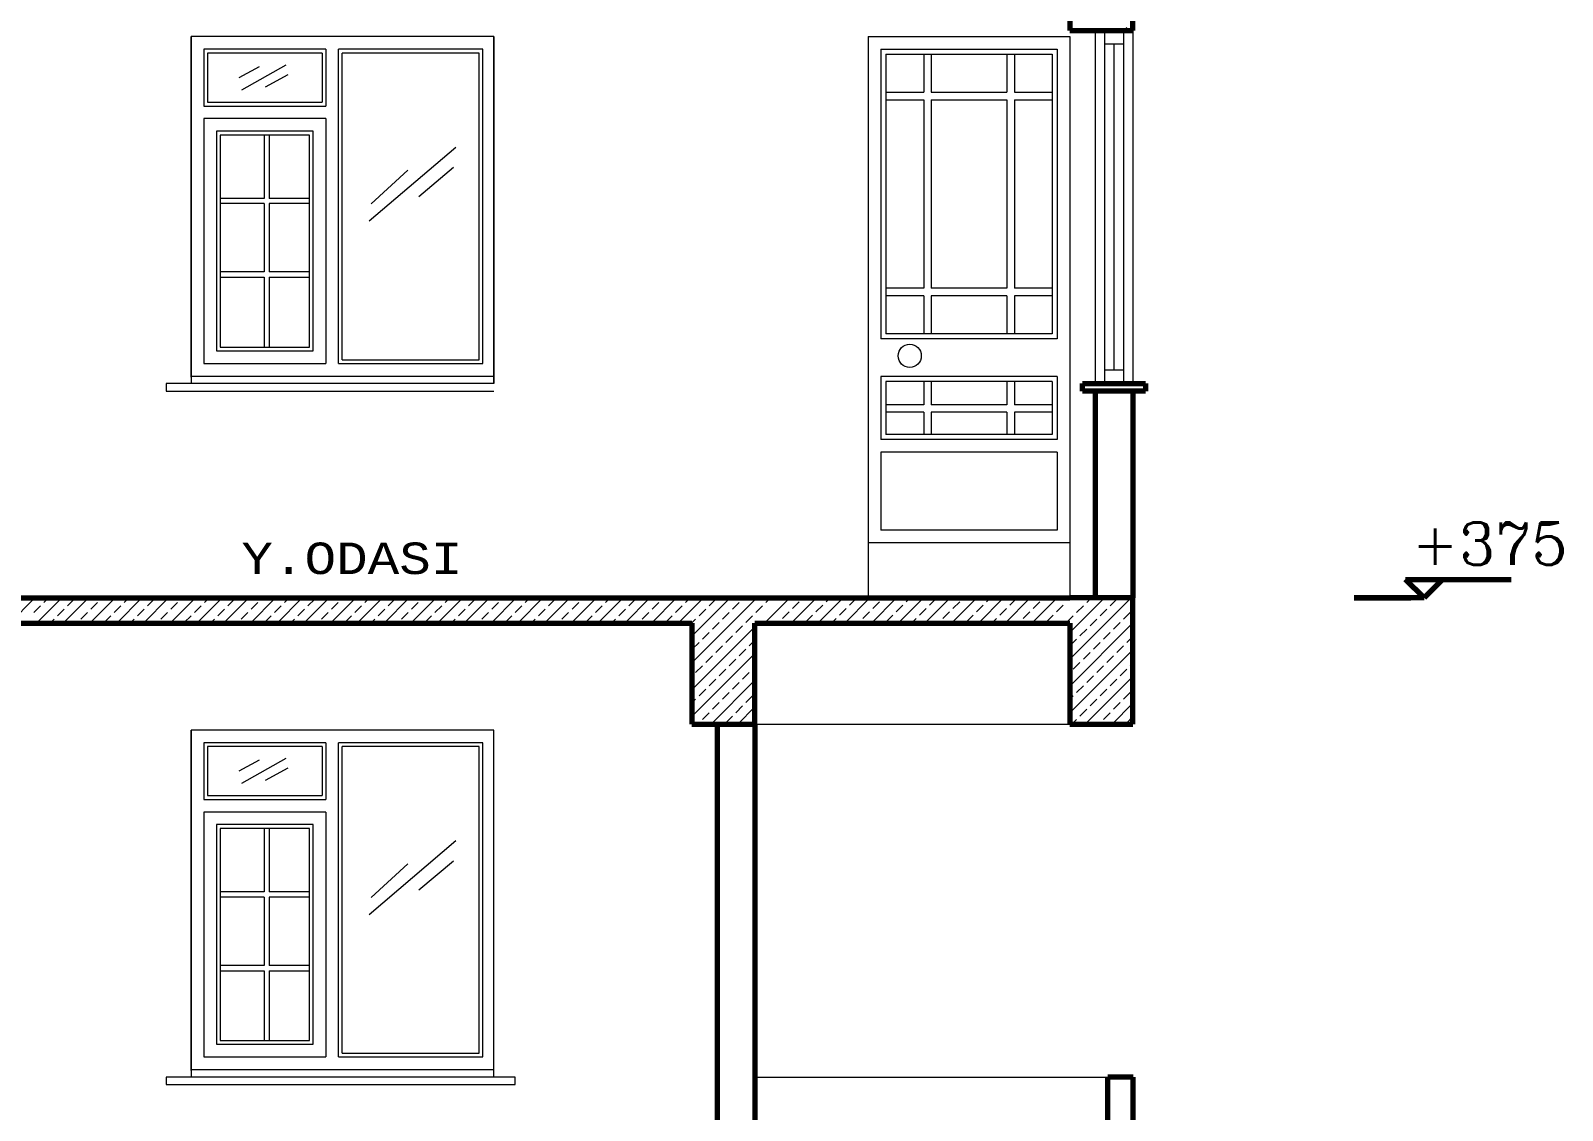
# Model space of a CAD drawing. Header units: millimetres. Extents: x 35860 to 71103, y -11298 to -8385.
# Drawn here: x 57350 to 57957, y -10392 to -9963 of the extents above; entities that cross this region are included whole.
import ezdxf
from ezdxf.enums import TextEntityAlignment as Align

# ---------------------------------------------------------------- set-up
doc = ezdxf.new("R2010")
doc.units = ezdxf.units.MM
doc.header["$MEASUREMENT"] = 0
doc.layers.get('0').update_dxf_attribs({"lineweight": 15})
for name, color, linetype, lineweight in [('02', 2, 'Continuous', 20), ('03_Yazı', 1, 'Continuous', 30), ('07', 3, 'Continuous', 70)]:
    doc.layers.add(name, color=color, linetype=linetype, lineweight=lineweight)
doc.styles.add('C', font='')
doc.styles.add('ROMANC', font='romanc', dxfattribs={"height": 0.11})
doc.styles.get('C').set_extended_font_data('Courier New Tur')

msp = doc.modelspace()

# ---------------------------------------------------------------- linework, layer by layer
for p, q in [((57783.18, -9963.42), (57784.49, -9962.11)), ((57341.35, -10198.42), (57351.35, -10188.42)), ((57351.95, -10198.42), (57361.95, -10188.42)), ((57354.92, -10190.15), (57356.65, -10188.42)), ((57362.56, -10198.42), (57372.56, -10188.42)), ((57364.2, -10191.48), (57366.85, -10188.83)), ((57373.17, -10198.42), (57383.17, -10188.42)), ((57373.48, -10192.81), (57376.13, -10190.15)), ((57377.46, -10188.83), (57377.86, -10188.42)), ((57383.77, -10198.42), (57393.77, -10188.42)), ((57386.74, -10190.15), (57388.47, -10188.42)), ((57394.38, -10198.42), (57404.38, -10188.42)), ((57396.02, -10191.48), (57398.67, -10188.83)), ((57404.99, -10198.42), (57414.99, -10188.42)), ((57405.3, -10192.81), (57407.95, -10190.15)), ((57409.28, -10188.83), (57409.68, -10188.42)), ((57415.59, -10198.42), (57425.59, -10188.42)), ((57418.56, -10190.15), (57420.29, -10188.42)), ((57426.2, -10198.42), (57436.2, -10188.42)), ((57427.84, -10191.48), (57430.49, -10188.83)), ((57436.81, -10198.42), (57446.81, -10188.42)), ((57437.12, -10192.81), (57439.77, -10190.15)), ((57441.1, -10188.83), (57441.5, -10188.42)), ((57447.41, -10198.42), (57457.41, -10188.42)), ((57450.38, -10190.15), (57452.11, -10188.42)), ((57458.02, -10198.42), (57468.02, -10188.42)), ((57459.66, -10191.48), (57462.31, -10188.83)), ((57468.63, -10198.42), (57478.63, -10188.42)), ((57468.94, -10192.81), (57471.59, -10190.15)), ((57472.92, -10188.83), (57473.32, -10188.42)), ((57479.23, -10198.42), (57489.23, -10188.42)), ((57482.2, -10190.15), (57483.93, -10188.42)), ((57489.84, -10198.42), (57499.84, -10188.42)), ((57491.48, -10191.48), (57494.13, -10188.83)), ((57500.45, -10198.42), (57510.45, -10188.42)), ((57500.76, -10192.81), (57503.41, -10190.15)), ((57504.74, -10188.83), (57505.14, -10188.42)), ((57511.05, -10198.42), (57521.05, -10188.42)), ((57514.02, -10190.15), (57515.75, -10188.42)), ((57521.66, -10198.42), (57531.66, -10188.42)), ((57523.3, -10191.48), (57525.95, -10188.83)), ((57532.27, -10198.42), (57542.27, -10188.42)), ((57532.58, -10192.81), (57535.23, -10190.15)), ((57536.56, -10188.83), (57536.96, -10188.42)), ((57542.87, -10198.42), (57552.87, -10188.42)), ((57545.84, -10190.15), (57547.57, -10188.42)), ((57553.48, -10198.42), (57563.48, -10188.42)), ((57555.12, -10191.48), (57557.77, -10188.83)), ((57564.09, -10198.42), (57574.09, -10188.42)), ((57564.4, -10192.81), (57567.05, -10190.15)), ((57568.38, -10188.83), (57568.78, -10188.42)), ((57574.69, -10198.42), (57584.69, -10188.42)), ((57577.66, -10190.15), (57579.39, -10188.42)), ((57585.3, -10198.42), (57595.3, -10188.42)), ((57586.94, -10191.48), (57589.59, -10188.83)), ((57595.91, -10198.42), (57605.91, -10188.42)), ((57596.22, -10192.81), (57598.87, -10190.15)), ((57600.2, -10188.83), (57600.6, -10188.42)), ((57606.51, -10198.42), (57616.51, -10188.42)), ((57609.48, -10190.15), (57611.21, -10188.42)), ((57611.96, -10203.58), (57627.12, -10188.42)), ((57611.96, -10214.19), (57636.96, -10189.19)), ((57618.76, -10191.48), (57621.41, -10188.83)), ((57628.04, -10192.81), (57630.69, -10190.15)), ((57632.02, -10188.83), (57632.42, -10188.42)), ((57640.76, -10198.42), (57650.76, -10188.42)), ((57641.3, -10190.15), (57643.03, -10188.42)), ((57651.36, -10198.42), (57661.36, -10188.42)), ((57651.9, -10192.58), (57654.56, -10189.93)), ((57655.88, -10188.6), (57656.06, -10188.42)), ((57661.97, -10198.42), (57671.97, -10188.42)), ((57665.16, -10189.93), (57666.67, -10188.42)), ((57672.58, -10198.42), (57682.58, -10188.42)), ((57674.44, -10191.25), (57677.09, -10188.6)), ((57683.18, -10198.42), (57693.18, -10188.42)), ((57683.72, -10192.58), (57686.38, -10189.93)), ((57687.7, -10188.6), (57687.88, -10188.42)), ((57693.79, -10198.42), (57703.79, -10188.42)), ((57696.98, -10189.93), (57698.49, -10188.42)), ((57704.4, -10198.42), (57714.4, -10188.42)), ((57706.26, -10191.25), (57708.91, -10188.6)), ((57715, -10198.42), (57725, -10188.42)), ((57715.54, -10192.58), (57718.2, -10189.93)), ((57719.52, -10188.6), (57719.7, -10188.42)), ((57725.61, -10198.42), (57735.61, -10188.42)), ((57728.8, -10189.93), (57730.31, -10188.42)), ((57736.22, -10198.42), (57746.22, -10188.42)), ((57738.08, -10191.25), (57740.73, -10188.6)), ((57746.82, -10198.42), (57756.82, -10188.42)), ((57747.36, -10192.58), (57750.01, -10189.93)), ((57751.34, -10188.6), (57751.52, -10188.42)), ((57761.91, -10202.13), (57775.61, -10188.42)), ((57761.91, -10212.73), (57786.22, -10188.42)), ((57768.58, -10190.15), (57770.31, -10188.42)), ((57777.86, -10191.48), (57780.51, -10188.83)), ((57350.94, -10194.13), (57353.59, -10191.48)), ((57360.22, -10195.46), (57362.87, -10192.81)), ((57369.5, -10196.78), (57372.15, -10194.13)), ((57378.78, -10198.11), (57381.44, -10195.46)), ((57382.76, -10194.13), (57385.41, -10191.48)), ((57392.04, -10195.46), (57394.69, -10192.81)), ((57401.32, -10196.78), (57403.97, -10194.13)), ((57410.6, -10198.11), (57413.26, -10195.46)), ((57414.58, -10194.13), (57417.23, -10191.48)), ((57423.86, -10195.46), (57426.51, -10192.81)), ((57433.14, -10196.78), (57435.79, -10194.13)), ((57442.42, -10198.11), (57445.08, -10195.46)), ((57446.4, -10194.13), (57449.05, -10191.48)), ((57455.68, -10195.46), (57458.33, -10192.81)), ((57464.96, -10196.78), (57467.61, -10194.13)), ((57474.24, -10198.11), (57476.89, -10195.46)), ((57478.22, -10194.13), (57480.87, -10191.48)), ((57487.5, -10195.46), (57490.15, -10192.81)), ((57496.78, -10196.78), (57499.43, -10194.13)), ((57506.06, -10198.11), (57508.71, -10195.46)), ((57510.04, -10194.13), (57512.69, -10191.48)), ((57519.32, -10195.46), (57521.97, -10192.81)), ((57528.6, -10196.78), (57531.25, -10194.13)), ((57537.88, -10198.11), (57540.53, -10195.46)), ((57541.86, -10194.13), (57544.51, -10191.48)), ((57551.14, -10195.46), (57553.79, -10192.81)), ((57560.42, -10196.78), (57563.07, -10194.13)), ((57569.7, -10198.11), (57572.35, -10195.46)), ((57573.68, -10194.13), (57576.33, -10191.48)), ((57582.96, -10195.46), (57585.61, -10192.81)), ((57592.24, -10196.78), (57594.89, -10194.13)), ((57601.52, -10198.11), (57604.17, -10195.46)), ((57605.5, -10194.13), (57608.15, -10191.48)), ((57614.78, -10195.46), (57617.43, -10192.81)), ((57624.06, -10196.78), (57626.71, -10194.13)), ((57633.34, -10198.11), (57635.99, -10195.46)), ((57637.32, -10194.13), (57639.97, -10191.48)), ((57647.93, -10196.56), (57650.58, -10193.91)), ((57657.21, -10197.88), (57659.86, -10195.23)), ((57661.18, -10193.91), (57663.84, -10191.25)), ((57670.47, -10195.23), (57673.12, -10192.58)), ((57679.75, -10196.56), (57682.4, -10193.91)), ((57689.03, -10197.88), (57691.68, -10195.23)), ((57693, -10193.91), (57695.66, -10191.25)), ((57702.29, -10195.23), (57704.94, -10192.58)), ((57711.57, -10196.56), (57714.22, -10193.91)), ((57720.85, -10197.88), (57723.5, -10195.23)), ((57724.82, -10193.91), (57727.48, -10191.25)), ((57734.1, -10195.23), (57736.76, -10192.58)), ((57743.39, -10196.56), (57746.04, -10193.91)), ((57752.67, -10197.88), (57755.32, -10195.23)), ((57756.64, -10193.91), (57759.3, -10191.25)), ((57760.31, -10198.42), (57763.27, -10195.46)), ((57764.6, -10194.13), (57767.25, -10191.48)), ((57773.88, -10195.46), (57776.53, -10192.81)), ((57783.16, -10196.78), (57785.81, -10194.13)), ((57357.26, -10198.42), (57358.9, -10196.78)), ((57367.86, -10198.42), (57368.18, -10198.11)), ((57389.08, -10198.42), (57390.72, -10196.78)), ((57399.68, -10198.42), (57400, -10198.11)), ((57420.9, -10198.42), (57422.54, -10196.78)), ((57431.5, -10198.42), (57431.82, -10198.11)), ((57452.72, -10198.42), (57454.36, -10196.78)), ((57463.32, -10198.42), (57463.64, -10198.11)), ((57484.54, -10198.42), (57486.18, -10196.78)), ((57495.14, -10198.42), (57495.46, -10198.11)), ((57516.36, -10198.42), (57518, -10196.78)), ((57526.96, -10198.42), (57527.28, -10198.11)), ((57548.18, -10198.42), (57549.82, -10196.78)), ((57558.78, -10198.42), (57559.1, -10198.11)), ((57580, -10198.42), (57581.64, -10196.78)), ((57590.6, -10198.42), (57590.92, -10198.11)), ((57611.82, -10198.42), (57613.45, -10196.78)), ((57611.96, -10224.8), (57636.96, -10199.8)), ((57616.11, -10204.74), (57618.76, -10202.09)), ((57620.08, -10200.76), (57622.74, -10198.11)), ((57629.36, -10202.09), (57632.02, -10199.43)), ((57646.06, -10198.42), (57646.6, -10197.88)), ((57667.27, -10198.42), (57669.14, -10196.56)), ((57677.88, -10198.42), (57678.42, -10197.88)), ((57699.09, -10198.42), (57700.96, -10196.56)), ((57709.7, -10198.42), (57710.24, -10197.88)), ((57730.91, -10198.42), (57732.78, -10196.56)), ((57741.52, -10198.42), (57742.06, -10197.88)), ((57761.91, -10223.34), (57786.91, -10198.34)), ((57765.92, -10203.41), (57768.58, -10200.76)), ((57769.9, -10199.43), (57772.55, -10196.78)), ((57775.21, -10204.74), (57777.86, -10202.09)), ((57779.18, -10200.76), (57781.83, -10198.11)), ((57612.13, -10208.72), (57614.78, -10206.06)), ((57621.41, -10210.04), (57624.06, -10207.39)), ((57625.39, -10206.06), (57628.04, -10203.41)), ((57634.67, -10207.39), (57636.96, -10205.1)), ((57761.95, -10207.39), (57764.6, -10204.74)), ((57771.23, -10208.72), (57773.88, -10206.06)), ((57780.51, -10210.04), (57783.16, -10207.39)), ((57784.49, -10206.06), (57786.91, -10203.64)), ((57611.96, -10235.4), (57636.96, -10210.4)), ((57617.43, -10214.02), (57620.08, -10211.37)), ((57626.71, -10215.34), (57629.36, -10212.69)), ((57630.69, -10211.37), (57633.34, -10208.72)), ((57761.91, -10233.95), (57786.91, -10208.95)), ((57763.27, -10216.67), (57765.92, -10214.02)), ((57767.25, -10212.69), (57769.9, -10210.04)), ((57776.53, -10214.02), (57779.18, -10211.37)), ((57785.81, -10215.34), (57786.91, -10214.25)), ((57611.96, -10219.49), (57612.13, -10219.32)), ((57613.45, -10218), (57616.11, -10215.34)), ((57618.76, -10223.3), (57621.41, -10220.65)), ((57622.74, -10219.32), (57625.39, -10216.67)), ((57632.02, -10220.65), (57634.67, -10218)), ((57635.99, -10216.67), (57636.96, -10215.71)), ((57761.91, -10218.04), (57761.95, -10218)), ((57768.04, -10238.42), (57786.91, -10219.55)), ((57768.58, -10221.97), (57771.23, -10219.32)), ((57772.55, -10218), (57775.21, -10215.34)), ((57777.86, -10223.3), (57780.51, -10220.65)), ((57781.83, -10219.32), (57784.49, -10216.67)), ((57614.78, -10227.28), (57617.43, -10224.62)), ((57619.54, -10238.42), (57636.96, -10221.01)), ((57624.06, -10228.6), (57626.71, -10225.95)), ((57628.04, -10224.62), (57630.69, -10221.97)), ((57764.6, -10225.95), (57767.25, -10223.3)), ((57773.88, -10227.28), (57776.53, -10224.62)), ((57783.16, -10228.6), (57785.81, -10225.95)), ((57611.96, -10230.1), (57613.45, -10228.6)), ((57620.08, -10232.58), (57622.74, -10229.93)), ((57629.36, -10233.91), (57632.02, -10231.25)), ((57630.15, -10238.42), (57636.96, -10231.62)), ((57633.34, -10229.93), (57635.99, -10227.28)), ((57761.91, -10228.64), (57763.27, -10227.28)), ((57765.92, -10235.23), (57768.58, -10232.58)), ((57769.9, -10231.25), (57772.55, -10228.6)), ((57778.64, -10238.42), (57786.91, -10230.16)), ((57779.18, -10232.58), (57781.83, -10229.93)), ((57614.24, -10238.42), (57614.78, -10237.88)), ((57616.11, -10236.56), (57618.76, -10233.91)), ((57625.39, -10237.88), (57628.04, -10235.23)), ((57762.73, -10238.42), (57764.6, -10236.56)), ((57773.34, -10238.42), (57773.88, -10237.88)), ((57775.21, -10236.56), (57777.86, -10233.91)), ((57784.49, -10237.88), (57786.91, -10235.46))]:
    msp.add_line(p, q)
at = {"layer": '02'}
for p, q in [((57771.91, -9963.42), (57771.91, -10103.42)), ((57775.66, -9963.42), (57775.66, -10103.42)), ((57783.16, -9963.42), (57783.16, -10103.42)), ((57786.91, -9963.42), (57786.91, -10103.42)), ((57413.34, -9965.81), (57413.34, -10103.42)), ((57413.34, -9965.81), (57413.34, -10098.31)), ((57413.34, -10100.81), (57413.34, -9965.81)), ((57513.34, -9965.81), (57413.34, -9965.81)), ((57413.34, -9965.81), (57413.34, -10103.42)), ((57413.34, -9965.81), (57413.34, -10098.31)), ((57413.34, -10100.81), (57413.34, -9965.81)), ((57513.34, -9965.81), (57413.34, -9965.81)), ((57413.34, -9965.81), (57413.34, -10103.42)), ((57413.34, -9965.81), (57413.34, -10098.31)), ((57413.34, -10100.81), (57413.34, -9965.81)), ((57533.34, -9965.81), (57413.34, -9965.81)), ((57418.34, -9970.81), (57418.34, -9993.31)), ((57466.73, -9970.81), (57418.34, -9970.81)), ((57418.34, -9970.81), (57418.34, -9993.31)), ((57466.73, -9970.81), (57418.34, -9970.81)), ((57418.34, -9970.81), (57418.34, -9993.31)), ((57466.73, -9970.81), (57418.34, -9970.81)), ((57466.73, -9970.81), (57466.73, -9993.31)), ((57466.73, -9970.81), (57466.73, -9993.31)), ((57466.73, -9970.81), (57466.73, -9993.31)), ((57509.08, -9970.81), (57471.73, -9970.81)), ((57471.73, -10021.31), (57471.73, -9970.81)), ((57509.08, -9970.81), (57471.73, -9970.81)), ((57471.73, -10021.31), (57471.73, -9970.81)), ((57529.08, -9970.81), (57471.73, -9970.81)), ((57471.73, -10021.31), (57471.73, -9970.81)), ((57529.08, -10023.81), (57529.08, -9970.81)), ((57529.08, -10023.81), (57529.08, -9970.81)), ((57529.08, -10023.81), (57529.08, -9970.81)), ((57533.34, -10103.42), (57533.34, -9965.81)), ((57533.34, -10103.42), (57533.34, -9965.81)), ((57533.34, -10100.42), (57533.34, -9965.81)), ((57533.34, -10103.42), (57533.34, -9965.81)), ((57533.34, -10103.42), (57533.34, -9965.81)), ((57533.34, -10100.42), (57533.34, -9965.81)), ((57533.34, -9965.81), (57533.34, -10103.42)), ((57533.34, -9965.81), (57533.34, -10098.31)), ((57533.34, -10100.81), (57533.34, -9965.81)), ((57533.34, -9965.81), (57533.34, -10103.42)), ((57533.34, -9965.81), (57533.34, -10098.31)), ((57533.34, -10100.81), (57533.34, -9965.81)), ((57533.34, -9965.81), (57533.34, -10103.42)), ((57533.34, -9965.81), (57533.34, -10098.31)), ((57533.34, -10100.81), (57533.34, -9965.81)), ((57681.91, -9965.81), (57681.91, -10171.57)), ((57681.91, -9965.81), (57681.91, -10171.57)), ((57681.91, -9965.81), (57681.91, -10171.57)), ((57681.91, -9965.81), (57681.91, -10171.57)), ((57681.91, -9965.81), (57681.91, -10171.57)), ((57681.91, -9965.81), (57681.91, -10188.42)), ((57681.91, -9965.81), (57761.91, -9965.81)), ((57681.91, -9965.81), (57761.91, -9965.81)), ((57681.91, -9965.81), (57761.91, -9965.81)), ((57686.91, -9970.81), (57686.91, -10085.61)), ((57686.91, -9970.81), (57756.91, -9970.81)), ((57686.91, -9970.81), (57686.91, -10085.61)), ((57686.91, -9970.81), (57756.91, -9970.81)), ((57686.91, -9970.81), (57686.91, -10085.61)), ((57686.91, -9970.81), (57756.91, -9970.81)), ((57756.91, -9970.81), (57756.91, -10085.61)), ((57756.91, -9970.81), (57756.91, -10085.61)), ((57756.91, -9970.81), (57756.91, -10085.61)), ((57761.91, -9965.81), (57761.91, -10171.57)), ((57761.91, -9965.81), (57761.91, -10171.57)), ((57761.91, -9965.81), (57761.91, -10188.42)), ((57775.66, -9968.68), (57783.16, -9968.68)), ((57779.41, -9968.68), (57779.41, -10097.88)), ((57419.84, -9972.31), (57419.84, -9991.81)), ((57465.23, -9972.31), (57419.84, -9972.31)), ((57419.84, -9972.31), (57419.84, -9991.81)), ((57465.23, -9972.31), (57419.84, -9972.31)), ((57419.84, -9972.31), (57419.84, -9991.81)), ((57465.23, -9972.31), (57419.84, -9972.31)), ((57432.39, -9982.02), (57440.38, -9977.66)), ((57433.35, -9986.86), (57451.04, -9976.93)), ((57465.23, -9972.31), (57465.23, -9991.81)), ((57465.23, -9972.31), (57465.23, -9991.81)), ((57465.23, -9972.31), (57465.23, -9991.81)), ((57507.58, -9972.31), (57473.23, -9972.31)), ((57473.23, -10016.31), (57473.23, -9972.31)), ((57507.58, -9972.31), (57473.23, -9972.31)), ((57473.23, -10016.31), (57473.23, -9972.31)), ((57527.58, -9972.31), (57473.23, -9972.31)), ((57473.23, -10016.31), (57473.23, -9972.31)), ((57527.58, -10018.81), (57527.58, -9972.31)), ((57527.58, -10018.81), (57527.58, -9972.31)), ((57527.58, -10018.81), (57527.58, -9972.31)), ((57688.91, -9972.81), (57688.91, -10083.61)), ((57688.91, -9972.81), (57754.91, -9972.81)), ((57688.91, -9972.81), (57688.91, -10083.61)), ((57688.91, -9972.81), (57754.91, -9972.81)), ((57688.91, -9972.81), (57688.91, -10083.61)), ((57688.91, -9972.81), (57754.91, -9972.81)), ((57703.91, -9972.81), (57703.91, -9987.81)), ((57703.91, -9972.81), (57703.91, -9987.81)), ((57703.91, -9972.81), (57703.91, -9987.81)), ((57706.91, -9972.81), (57706.91, -9987.81)), ((57706.91, -9972.81), (57706.91, -9987.81)), ((57706.91, -9972.81), (57706.91, -9987.81)), ((57736.91, -9972.81), (57736.91, -9987.81)), ((57736.91, -9972.81), (57736.91, -9987.81)), ((57736.91, -9972.81), (57736.91, -9987.81)), ((57739.91, -9972.81), (57739.91, -9987.81)), ((57739.91, -9972.81), (57739.91, -9987.81)), ((57739.91, -9972.81), (57739.91, -9987.81)), ((57754.91, -9972.81), (57754.91, -10083.61)), ((57754.91, -9972.81), (57754.91, -10083.61)), ((57754.91, -9972.81), (57754.91, -10083.61)), ((57442.8, -9985.65), (57451.76, -9980.81)), ((57688.91, -9987.81), (57703.91, -9987.81)), ((57688.91, -9987.81), (57703.91, -9987.81)), ((57688.91, -9987.81), (57703.91, -9987.81)), ((57706.91, -9987.81), (57736.91, -9987.81)), ((57706.91, -9987.81), (57736.91, -9987.81)), ((57706.91, -9987.81), (57736.91, -9987.81)), ((57739.91, -9987.81), (57754.91, -9987.81)), ((57739.91, -9987.81), (57754.91, -9987.81)), ((57739.91, -9987.81), (57754.91, -9987.81)), ((57418.34, -9993.31), (57466.73, -9993.31)), ((57418.34, -9993.31), (57466.73, -9993.31)), ((57418.34, -9993.31), (57466.73, -9993.31)), ((57419.84, -9991.81), (57465.23, -9991.81)), ((57419.84, -9991.81), (57465.23, -9991.81)), ((57419.84, -9991.81), (57465.23, -9991.81)), ((57688.91, -9990.81), (57703.91, -9990.81)), ((57688.91, -9990.81), (57703.91, -9990.81)), ((57688.91, -9990.81), (57703.91, -9990.81)), ((57703.91, -9990.81), (57703.91, -10065.61)), ((57703.91, -9990.81), (57703.91, -10065.61)), ((57703.91, -9990.81), (57703.91, -10065.61)), ((57706.91, -9990.81), (57706.91, -10065.61)), ((57706.91, -9990.81), (57736.91, -9990.81)), ((57706.91, -9990.81), (57706.91, -10065.61)), ((57706.91, -9990.81), (57736.91, -9990.81)), ((57706.91, -9990.81), (57706.91, -10065.61)), ((57706.91, -9990.81), (57736.91, -9990.81)), ((57736.91, -9990.81), (57736.91, -10065.61)), ((57736.91, -9990.81), (57736.91, -10065.61)), ((57736.91, -9990.81), (57736.91, -10065.61)), ((57739.91, -9990.81), (57739.91, -10065.61)), ((57739.91, -9990.81), (57754.91, -9990.81)), ((57739.91, -9990.81), (57739.91, -10065.61)), ((57739.91, -9990.81), (57754.91, -9990.81)), ((57739.91, -9990.81), (57739.91, -10065.61)), ((57739.91, -9990.81), (57754.91, -9990.81)), ((57418.34, -9998.31), (57418.34, -10095.42)), ((57466.73, -9998.31), (57418.34, -9998.31)), ((57418.34, -9998.31), (57418.34, -10095.42)), ((57466.73, -9998.31), (57418.34, -9998.31)), ((57418.34, -9998.31), (57418.34, -10095.42)), ((57466.73, -9998.31), (57418.34, -9998.31)), ((57466.73, -9998.31), (57466.73, -10095.42)), ((57466.73, -9998.31), (57466.73, -10095.42)), ((57466.73, -9998.31), (57466.73, -10095.42)), ((57471.73, -10095.42), (57471.73, -9998.31)), ((57471.73, -10095.42), (57471.73, -9998.31)), ((57471.73, -10095.42), (57471.73, -9998.31)), ((57473.23, -10093.92), (57473.23, -9999.81)), ((57473.23, -10093.92), (57473.23, -9999.81)), ((57473.23, -10093.92), (57473.23, -9999.81)), ((57423.34, -10003.31), (57423.34, -10090.42)), ((57461.73, -10003.31), (57423.34, -10003.31)), ((57423.34, -10003.31), (57423.34, -10090.42)), ((57461.73, -10003.31), (57423.34, -10003.31)), ((57423.34, -10003.31), (57423.34, -10090.42)), ((57461.73, -10003.31), (57423.34, -10003.31)), ((57424.84, -10004.81), (57424.84, -10088.92)), ((57460.23, -10004.81), (57424.84, -10004.81)), ((57424.84, -10004.81), (57424.84, -10088.92)), ((57460.23, -10004.81), (57424.84, -10004.81)), ((57424.84, -10004.81), (57424.84, -10088.92)), ((57460.23, -10004.81), (57424.84, -10004.81)), ((57442.28, -10004.81), (57442.28, -10030.02)), ((57442.28, -10004.81), (57442.28, -10030.02)), ((57442.28, -10004.81), (57442.28, -10030.02)), ((57444.28, -10004.81), (57444.28, -10030.02)), ((57444.28, -10004.81), (57444.28, -10030.02)), ((57444.28, -10004.81), (57444.28, -10030.02)), ((57460.23, -10088.92), (57460.23, -10004.81)), ((57460.23, -10088.92), (57460.23, -10004.81)), ((57460.23, -10088.92), (57460.23, -10004.81)), ((57461.73, -10090.42), (57461.73, -10003.31)), ((57461.73, -10090.42), (57461.73, -10003.31)), ((57461.73, -10090.42), (57461.73, -10003.31)), ((57483.98, -10038.91), (57518.37, -10009.62)), ((57527.58, -10093.92), (57527.58, -10012.31)), ((57527.58, -10093.92), (57527.58, -10012.31)), ((57527.58, -10093.92), (57527.58, -10012.31)), ((57529.08, -10095.42), (57529.08, -10010.81)), ((57529.08, -10095.42), (57529.08, -10010.81)), ((57529.08, -10095.42), (57529.08, -10010.81)), ((57484.71, -10032.14), (57499.24, -10018.82)), ((57503.6, -10029.23), (57517.41, -10017.61)), ((57442.28, -10030.02), (57424.84, -10030.02)), ((57442.28, -10030.02), (57424.84, -10030.02)), ((57442.28, -10030.02), (57424.84, -10030.02)), ((57442.28, -10032.02), (57424.84, -10032.02)), ((57442.28, -10032.02), (57424.84, -10032.02)), ((57442.28, -10032.02), (57424.84, -10032.02)), ((57442.28, -10032.02), (57442.28, -10059.11)), ((57442.28, -10032.02), (57442.28, -10059.11)), ((57442.28, -10032.02), (57442.28, -10059.11)), ((57460.23, -10030.02), (57444.28, -10030.02)), ((57460.23, -10030.02), (57444.28, -10030.02)), ((57460.23, -10030.02), (57444.28, -10030.02)), ((57460.23, -10032.02), (57444.28, -10032.02)), ((57444.28, -10032.02), (57444.28, -10059.11)), ((57460.23, -10032.02), (57444.28, -10032.02)), ((57444.28, -10032.02), (57444.28, -10059.11)), ((57460.23, -10032.02), (57444.28, -10032.02)), ((57444.28, -10032.02), (57444.28, -10059.11)), ((57442.28, -10059.11), (57424.75, -10059.11)), ((57442.28, -10059.11), (57424.75, -10059.11)), ((57442.28, -10059.11), (57424.75, -10059.11)), ((57424.84, -10061.25), (57442.28, -10061.25)), ((57424.84, -10061.25), (57442.28, -10061.25)), ((57424.84, -10061.25), (57442.28, -10061.25)), ((57442.28, -10061.25), (57442.28, -10088.92)), ((57442.28, -10061.25), (57442.28, -10088.92)), ((57442.28, -10061.25), (57442.28, -10088.92)), ((57460.23, -10059.11), (57444.28, -10059.11)), ((57460.23, -10059.11), (57444.28, -10059.11)), ((57460.23, -10059.11), (57444.28, -10059.11)), ((57444.28, -10061.25), (57460.23, -10061.25)), ((57444.28, -10061.25), (57444.28, -10088.92)), ((57444.28, -10061.25), (57460.23, -10061.25)), ((57444.28, -10061.25), (57444.28, -10088.92)), ((57444.28, -10061.25), (57460.23, -10061.25)), ((57444.28, -10061.25), (57444.28, -10088.92)), ((57703.91, -10065.61), (57688.91, -10065.61)), ((57703.91, -10065.61), (57688.91, -10065.61)), ((57703.91, -10065.61), (57688.91, -10065.61)), ((57703.91, -10068.61), (57688.91, -10068.61)), ((57703.91, -10068.61), (57688.91, -10068.61)), ((57703.91, -10068.61), (57688.91, -10068.61)), ((57703.91, -10068.61), (57703.91, -10083.61)), ((57703.91, -10068.61), (57703.91, -10083.61)), ((57703.91, -10068.61), (57703.91, -10083.61)), ((57736.91, -10065.61), (57706.91, -10065.61)), ((57736.91, -10065.61), (57706.91, -10065.61)), ((57736.91, -10065.61), (57706.91, -10065.61)), ((57736.91, -10068.61), (57706.91, -10068.61)), ((57706.91, -10068.61), (57706.91, -10083.61)), ((57736.91, -10068.61), (57706.91, -10068.61)), ((57706.91, -10068.61), (57706.91, -10083.61)), ((57736.91, -10068.61), (57706.91, -10068.61)), ((57706.91, -10068.61), (57706.91, -10083.61)), ((57736.91, -10068.61), (57736.91, -10083.61)), ((57736.91, -10068.61), (57736.91, -10083.61)), ((57736.91, -10068.61), (57736.91, -10083.61)), ((57754.91, -10065.61), (57739.91, -10065.61)), ((57754.91, -10065.61), (57739.91, -10065.61)), ((57754.91, -10065.61), (57739.91, -10065.61)), ((57739.91, -10068.61), (57739.91, -10083.61)), ((57754.91, -10068.61), (57739.91, -10068.61)), ((57739.91, -10068.61), (57739.91, -10083.61)), ((57754.91, -10068.61), (57739.91, -10068.61)), ((57739.91, -10068.61), (57739.91, -10083.61)), ((57754.91, -10068.61), (57739.91, -10068.61)), ((57756.91, -10085.61), (57686.91, -10085.61)), ((57756.91, -10085.61), (57686.91, -10085.61)), ((57756.91, -10085.61), (57686.91, -10085.61)), ((57754.91, -10083.61), (57688.91, -10083.61)), ((57754.91, -10083.61), (57688.91, -10083.61)), ((57754.91, -10083.61), (57688.91, -10083.61)), ((57423.34, -10090.42), (57461.73, -10090.42)), ((57423.34, -10090.42), (57461.73, -10090.42)), ((57423.34, -10090.42), (57461.73, -10090.42)), ((57424.84, -10088.92), (57460.23, -10088.92)), ((57424.84, -10088.92), (57460.23, -10088.92)), ((57424.84, -10088.92), (57460.23, -10088.92)), ((57418.34, -10095.42), (57466.73, -10095.42)), ((57418.34, -10095.42), (57466.73, -10095.42)), ((57418.34, -10095.42), (57466.73, -10095.42)), ((57471.73, -10095.42), (57509.08, -10095.42)), ((57471.73, -10095.42), (57509.08, -10095.42)), ((57471.73, -10095.42), (57529.08, -10095.42)), ((57473.23, -10093.92), (57507.58, -10093.92)), ((57473.23, -10093.92), (57507.58, -10093.92)), ((57473.23, -10093.92), (57527.58, -10093.92)), ((57775.66, -10097.88), (57783.16, -10097.88)), ((57403.34, -10103.42), (57403.34, -10106.42)), ((57521.84, -10103.42), (57403.34, -10103.42)), ((57403.34, -10103.42), (57403.34, -10106.42)), ((57521.84, -10103.42), (57403.34, -10103.42)), ((57403.34, -10103.42), (57403.34, -10106.42)), ((57533.34, -10103.42), (57403.34, -10103.42)), ((57413.34, -10100.42), (57513.34, -10100.42)), ((57413.34, -10100.42), (57513.34, -10100.42)), ((57413.34, -10100.42), (57533.34, -10100.42)), ((57413.34, -10100.81), (57413.34, -10100.81)), ((57413.34, -10100.81), (57413.34, -10103.42)), ((57413.34, -10100.81), (57413.34, -10100.81)), ((57413.34, -10100.81), (57413.34, -10103.42)), ((57413.34, -10100.81), (57413.34, -10100.81)), ((57413.34, -10100.81), (57413.34, -10103.42)), ((57756.91, -10100.61), (57686.91, -10100.61)), ((57686.91, -10100.61), (57686.91, -10125.61)), ((57756.91, -10100.61), (57686.91, -10100.61)), ((57686.91, -10100.61), (57686.91, -10125.61)), ((57756.91, -10100.61), (57686.91, -10100.61)), ((57686.91, -10100.61), (57686.91, -10125.61)), ((57688.91, -10102.61), (57688.91, -10123.61)), ((57754.91, -10102.61), (57688.91, -10102.61)), ((57688.91, -10102.61), (57688.91, -10123.61)), ((57754.91, -10102.61), (57688.91, -10102.61)), ((57688.91, -10102.61), (57688.91, -10123.61)), ((57754.91, -10102.61), (57688.91, -10102.61)), ((57703.91, -10102.61), (57703.91, -10111.76)), ((57703.91, -10102.61), (57703.91, -10111.76)), ((57703.91, -10102.61), (57703.91, -10111.76)), ((57706.91, -10102.61), (57706.91, -10111.76)), ((57706.91, -10102.61), (57706.91, -10111.76)), ((57706.91, -10102.61), (57706.91, -10111.76)), ((57736.91, -10102.61), (57736.91, -10111.76)), ((57736.91, -10102.61), (57736.91, -10111.76)), ((57736.91, -10102.61), (57736.91, -10111.76)), ((57739.91, -10102.61), (57739.91, -10111.76)), ((57739.91, -10102.61), (57739.91, -10111.76)), ((57739.91, -10102.61), (57739.91, -10111.76)), ((57754.91, -10102.61), (57754.91, -10123.61)), ((57754.91, -10102.61), (57754.91, -10123.61)), ((57754.91, -10102.61), (57754.91, -10123.61)), ((57756.91, -10100.61), (57756.91, -10125.61)), ((57756.91, -10100.61), (57756.91, -10125.61)), ((57756.91, -10100.61), (57756.91, -10125.61)), ((57403.34, -10106.42), (57521.84, -10106.42)), ((57403.34, -10106.42), (57521.84, -10106.42)), ((57403.34, -10106.42), (57533.34, -10106.42)), ((57703.91, -10111.76), (57688.91, -10111.76)), ((57703.91, -10111.76), (57688.91, -10111.76)), ((57703.91, -10111.76), (57688.91, -10111.76)), ((57703.91, -10114.76), (57688.91, -10114.76)), ((57703.91, -10114.76), (57688.91, -10114.76)), ((57703.91, -10114.76), (57688.91, -10114.76)), ((57703.91, -10114.76), (57703.91, -10123.61)), ((57703.91, -10114.76), (57703.91, -10123.61)), ((57703.91, -10114.76), (57703.91, -10123.61)), ((57736.91, -10111.76), (57706.91, -10111.76)), ((57736.91, -10111.76), (57706.91, -10111.76)), ((57736.91, -10111.76), (57706.91, -10111.76)), ((57736.91, -10114.76), (57706.91, -10114.76)), ((57706.91, -10114.76), (57706.91, -10123.61)), ((57736.91, -10114.76), (57706.91, -10114.76)), ((57706.91, -10114.76), (57706.91, -10123.61)), ((57736.91, -10114.76), (57706.91, -10114.76)), ((57706.91, -10114.76), (57706.91, -10123.61)), ((57736.91, -10114.76), (57736.91, -10123.61)), ((57736.91, -10114.76), (57736.91, -10123.61)), ((57736.91, -10114.76), (57736.91, -10123.61)), ((57754.91, -10111.76), (57739.91, -10111.76)), ((57754.91, -10111.76), (57739.91, -10111.76)), ((57754.91, -10111.76), (57739.91, -10111.76)), ((57739.91, -10114.76), (57739.91, -10123.61)), ((57754.91, -10114.76), (57739.91, -10114.76)), ((57739.91, -10114.76), (57739.91, -10123.61)), ((57754.91, -10114.76), (57739.91, -10114.76)), ((57739.91, -10114.76), (57739.91, -10123.61)), ((57754.91, -10114.76), (57739.91, -10114.76)), ((57754.91, -10123.61), (57688.91, -10123.61)), ((57754.91, -10123.61), (57688.91, -10123.61)), ((57754.91, -10123.61), (57688.91, -10123.61)), ((57756.91, -10125.61), (57686.91, -10125.61)), ((57756.91, -10125.61), (57686.91, -10125.61)), ((57756.91, -10125.61), (57686.91, -10125.61)), ((57686.91, -10130.61), (57686.91, -10161.57)), ((57686.91, -10130.61), (57686.91, -10161.57)), ((57686.91, -10130.61), (57686.91, -10161.57)), ((57756.91, -10130.61), (57686.91, -10130.61)), ((57756.91, -10130.61), (57686.91, -10130.61)), ((57756.91, -10130.61), (57686.91, -10130.61)), ((57756.91, -10130.61), (57756.91, -10161.57)), ((57756.91, -10130.61), (57756.91, -10161.57)), ((57756.91, -10130.61), (57756.91, -10161.57)), ((57756.91, -10161.57), (57686.91, -10161.57)), ((57756.91, -10161.57), (57686.91, -10161.57)), ((57756.91, -10161.57), (57686.91, -10161.57)), ((57761.91, -10166.57), (57681.91, -10166.57)), ((57761.91, -10166.57), (57681.91, -10166.57)), ((57761.91, -10166.57), (57681.91, -10166.57)), ((57636.96, -10238.42), (57761.91, -10238.42)), ((57413.34, -10240.81), (57413.34, -10378.42)), ((57413.34, -10240.81), (57413.34, -10373.31)), ((57413.34, -10375.81), (57413.34, -10240.81)), ((57513.34, -10240.81), (57413.34, -10240.81)), ((57413.34, -10240.81), (57413.34, -10378.42)), ((57413.34, -10240.81), (57413.34, -10373.31)), ((57413.34, -10375.81), (57413.34, -10240.81)), ((57513.34, -10240.81), (57413.34, -10240.81)), ((57413.34, -10240.81), (57413.34, -10378.42)), ((57413.34, -10240.81), (57413.34, -10373.31)), ((57413.34, -10375.81), (57413.34, -10240.81)), ((57533.34, -10240.81), (57413.34, -10240.81)), ((57533.34, -10378.42), (57533.34, -10240.81)), ((57533.34, -10378.42), (57533.34, -10240.81)), ((57533.34, -10375.42), (57533.34, -10240.81)), ((57418.34, -10245.81), (57418.34, -10268.31)), ((57466.73, -10245.81), (57418.34, -10245.81)), ((57418.34, -10245.81), (57418.34, -10268.31)), ((57466.73, -10245.81), (57418.34, -10245.81)), ((57418.34, -10245.81), (57418.34, -10268.31)), ((57466.73, -10245.81), (57418.34, -10245.81)), ((57419.84, -10247.31), (57419.84, -10266.81)), ((57465.23, -10247.31), (57419.84, -10247.31)), ((57419.84, -10247.31), (57419.84, -10266.81)), ((57465.23, -10247.31), (57419.84, -10247.31)), ((57419.84, -10247.31), (57419.84, -10266.81)), ((57465.23, -10247.31), (57419.84, -10247.31)), ((57465.23, -10247.31), (57465.23, -10266.81)), ((57465.23, -10247.31), (57465.23, -10266.81)), ((57465.23, -10247.31), (57465.23, -10266.81)), ((57466.73, -10245.81), (57466.73, -10268.31)), ((57466.73, -10245.81), (57466.73, -10268.31)), ((57466.73, -10245.81), (57466.73, -10268.31)), ((57509.08, -10245.81), (57471.73, -10245.81)), ((57471.73, -10296.31), (57471.73, -10245.81)), ((57509.08, -10245.81), (57471.73, -10245.81)), ((57471.73, -10296.31), (57471.73, -10245.81)), ((57529.08, -10245.81), (57471.73, -10245.81)), ((57471.73, -10296.31), (57471.73, -10245.81)), ((57507.58, -10247.31), (57473.23, -10247.31)), ((57473.23, -10291.31), (57473.23, -10247.31)), ((57507.58, -10247.31), (57473.23, -10247.31)), ((57473.23, -10291.31), (57473.23, -10247.31)), ((57527.58, -10247.31), (57473.23, -10247.31)), ((57473.23, -10291.31), (57473.23, -10247.31)), ((57527.58, -10293.81), (57527.58, -10247.31)), ((57527.58, -10293.81), (57527.58, -10247.31)), ((57527.58, -10293.81), (57527.58, -10247.31)), ((57529.08, -10298.81), (57529.08, -10245.81)), ((57529.08, -10298.81), (57529.08, -10245.81)), ((57529.08, -10298.81), (57529.08, -10245.81)), ((57432.39, -10257.02), (57440.38, -10252.66)), ((57433.35, -10261.86), (57451.04, -10251.93)), ((57442.8, -10260.65), (57451.76, -10255.81)), ((57418.34, -10268.31), (57466.73, -10268.31)), ((57418.34, -10268.31), (57466.73, -10268.31)), ((57418.34, -10268.31), (57466.73, -10268.31)), ((57419.84, -10266.81), (57465.23, -10266.81)), ((57419.84, -10266.81), (57465.23, -10266.81)), ((57419.84, -10266.81), (57465.23, -10266.81)), ((57418.34, -10273.31), (57418.34, -10370.42)), ((57466.73, -10273.31), (57418.34, -10273.31)), ((57418.34, -10273.31), (57418.34, -10370.42)), ((57466.73, -10273.31), (57418.34, -10273.31)), ((57418.34, -10273.31), (57418.34, -10370.42)), ((57466.73, -10273.31), (57418.34, -10273.31)), ((57466.73, -10273.31), (57466.73, -10370.42)), ((57466.73, -10273.31), (57466.73, -10370.42)), ((57466.73, -10273.31), (57466.73, -10370.42)), ((57471.73, -10370.42), (57471.73, -10273.31)), ((57471.73, -10370.42), (57471.73, -10273.31)), ((57471.73, -10370.42), (57471.73, -10273.31)), ((57473.23, -10368.92), (57473.23, -10274.81)), ((57473.23, -10368.92), (57473.23, -10274.81)), ((57473.23, -10368.92), (57473.23, -10274.81)), ((57423.34, -10278.31), (57423.34, -10365.42)), ((57461.73, -10278.31), (57423.34, -10278.31)), ((57423.34, -10278.31), (57423.34, -10365.42)), ((57461.73, -10278.31), (57423.34, -10278.31)), ((57423.34, -10278.31), (57423.34, -10365.42)), ((57461.73, -10278.31), (57423.34, -10278.31)), ((57424.84, -10279.81), (57424.84, -10363.92)), ((57460.23, -10279.81), (57424.84, -10279.81)), ((57424.84, -10279.81), (57424.84, -10363.92)), ((57460.23, -10279.81), (57424.84, -10279.81)), ((57424.84, -10279.81), (57424.84, -10363.92)), ((57460.23, -10279.81), (57424.84, -10279.81)), ((57442.28, -10279.81), (57442.28, -10305.02)), ((57442.28, -10279.81), (57442.28, -10305.02)), ((57442.28, -10279.81), (57442.28, -10305.02)), ((57444.28, -10279.81), (57444.28, -10305.02)), ((57444.28, -10279.81), (57444.28, -10305.02)), ((57444.28, -10279.81), (57444.28, -10305.02)), ((57460.23, -10363.92), (57460.23, -10279.81)), ((57460.23, -10363.92), (57460.23, -10279.81)), ((57460.23, -10363.92), (57460.23, -10279.81)), ((57461.73, -10365.42), (57461.73, -10278.31)), ((57461.73, -10365.42), (57461.73, -10278.31)), ((57461.73, -10365.42), (57461.73, -10278.31)), ((57483.98, -10313.91), (57518.37, -10284.62)), ((57527.58, -10368.92), (57527.58, -10287.31)), ((57527.58, -10368.92), (57527.58, -10287.31)), ((57527.58, -10368.92), (57527.58, -10287.31)), ((57529.08, -10370.42), (57529.08, -10285.81)), ((57529.08, -10370.42), (57529.08, -10285.81)), ((57529.08, -10370.42), (57529.08, -10285.81)), ((57503.6, -10304.23), (57517.41, -10292.61)), ((57484.71, -10307.14), (57499.24, -10293.82)), ((57442.28, -10305.02), (57424.84, -10305.02)), ((57442.28, -10305.02), (57424.84, -10305.02)), ((57442.28, -10305.02), (57424.84, -10305.02)), ((57460.23, -10305.02), (57444.28, -10305.02)), ((57460.23, -10305.02), (57444.28, -10305.02)), ((57460.23, -10305.02), (57444.28, -10305.02)), ((57442.28, -10307.02), (57424.84, -10307.02)), ((57442.28, -10307.02), (57424.84, -10307.02)), ((57442.28, -10307.02), (57424.84, -10307.02)), ((57442.28, -10307.02), (57442.28, -10334.11)), ((57442.28, -10307.02), (57442.28, -10334.11)), ((57442.28, -10307.02), (57442.28, -10334.11)), ((57460.23, -10307.02), (57444.28, -10307.02)), ((57444.28, -10307.02), (57444.28, -10334.11)), ((57460.23, -10307.02), (57444.28, -10307.02)), ((57444.28, -10307.02), (57444.28, -10334.11)), ((57460.23, -10307.02), (57444.28, -10307.02)), ((57444.28, -10307.02), (57444.28, -10334.11)), ((57442.28, -10334.11), (57424.75, -10334.11)), ((57442.28, -10334.11), (57424.75, -10334.11)), ((57442.28, -10334.11), (57424.75, -10334.11)), ((57424.84, -10336.25), (57442.28, -10336.25)), ((57424.84, -10336.25), (57442.28, -10336.25)), ((57424.84, -10336.25), (57442.28, -10336.25)), ((57442.28, -10336.25), (57442.28, -10363.92)), ((57442.28, -10336.25), (57442.28, -10363.92)), ((57442.28, -10336.25), (57442.28, -10363.92)), ((57460.23, -10334.11), (57444.28, -10334.11)), ((57460.23, -10334.11), (57444.28, -10334.11)), ((57460.23, -10334.11), (57444.28, -10334.11)), ((57444.28, -10336.25), (57460.23, -10336.25)), ((57444.28, -10336.25), (57444.28, -10363.92)), ((57444.28, -10336.25), (57460.23, -10336.25)), ((57444.28, -10336.25), (57444.28, -10363.92)), ((57444.28, -10336.25), (57460.23, -10336.25)), ((57444.28, -10336.25), (57444.28, -10363.92)), ((57423.34, -10365.42), (57461.73, -10365.42)), ((57423.34, -10365.42), (57461.73, -10365.42)), ((57423.34, -10365.42), (57461.73, -10365.42)), ((57424.84, -10363.92), (57460.23, -10363.92)), ((57424.84, -10363.92), (57460.23, -10363.92)), ((57424.84, -10363.92), (57460.23, -10363.92)), ((57418.34, -10370.42), (57466.73, -10370.42)), ((57418.34, -10370.42), (57466.73, -10370.42)), ((57418.34, -10370.42), (57466.73, -10370.42)), ((57471.73, -10370.42), (57509.08, -10370.42)), ((57471.73, -10370.42), (57509.08, -10370.42)), ((57471.73, -10370.42), (57529.08, -10370.42)), ((57473.23, -10368.92), (57507.58, -10368.92)), ((57473.23, -10368.92), (57507.58, -10368.92)), ((57473.23, -10368.92), (57527.58, -10368.92)), ((57403.34, -10378.42), (57403.34, -10381.42)), ((57521.84, -10378.42), (57403.34, -10378.42)), ((57403.34, -10378.42), (57403.34, -10381.42)), ((57521.84, -10378.42), (57403.34, -10378.42)), ((57403.34, -10378.42), (57403.34, -10381.42)), ((57541.84, -10378.42), (57403.34, -10378.42)), ((57413.34, -10375.42), (57513.34, -10375.42)), ((57413.34, -10375.42), (57513.34, -10375.42)), ((57413.34, -10375.42), (57533.34, -10375.42)), ((57413.34, -10375.81), (57413.34, -10375.81)), ((57413.34, -10375.81), (57413.34, -10378.42)), ((57413.34, -10375.81), (57413.34, -10375.81)), ((57413.34, -10375.81), (57413.34, -10378.42)), ((57413.34, -10375.81), (57413.34, -10375.81)), ((57413.34, -10375.81), (57413.34, -10378.42)), ((57541.84, -10381.42), (57541.84, -10378.42)), ((57541.84, -10381.42), (57541.84, -10378.42)), ((57541.84, -10381.42), (57541.84, -10378.42)), ((57636.96, -10378.42), (57776.96, -10378.42)), ((57403.34, -10381.42), (57521.84, -10381.42)), ((57403.34, -10381.42), (57521.84, -10381.42)), ((57403.34, -10381.42), (57541.84, -10381.42))]:
    msp.add_line(p, q, dxfattribs=at)
msp.add_circle((57698.38, -10092.39), 4.6, dxfattribs=at)
msp.add_circle((57698.38, -10092.39), 4.6, dxfattribs=at)
msp.add_circle((57698.38, -10092.39), 4.6, dxfattribs=at)
at = {"layer": '07'}
for p, q in [((57786.91, -9963.42), (57786.91, -9913.42)), ((57761.91, -9923.42), (57761.91, -9963.42)), ((57761.91, -9963.42), (57786.91, -9963.42)), ((57766.91, -10106.42), (57766.91, -10103.42)), ((57766.91, -10103.42), (57771.91, -10103.42)), ((57771.91, -10103.42), (57786.91, -10103.42)), ((57786.91, -10103.42), (57791.91, -10103.42)), ((57791.91, -10103.42), (57791.91, -10106.42)), ((57771.91, -10106.42), (57766.91, -10106.42)), ((57791.91, -10106.42), (57771.91, -10106.42)), ((57771.91, -10106.42), (57771.91, -10188.42)), ((57786.91, -10106.42), (57786.91, -10188.42)), ((57895.03, -10181.05), (57936.96, -10181.05)), ((57895.03, -10181.05), (57936.96, -10181.05)), ((57902.4, -10188.42), (57895.03, -10181.05)), ((57909.78, -10181.05), (57902.4, -10188.42)), ((57313.34, -10188.42), (57636.96, -10188.42)), ((57636.96, -10188.42), (57761.91, -10188.42)), ((57786.91, -10188.42), (57761.91, -10188.42)), ((57786.91, -10188.42), (57761.91, -10188.42)), ((57786.91, -10238.42), (57786.91, -10188.42)), ((57874.72, -10188.42), (57897.22, -10188.42)), ((57902.4, -10188.42), (57874.72, -10188.42)), ((57323.34, -10198.42), (57611.96, -10198.42)), ((57611.96, -10198.42), (57611.96, -10238.42)), ((57636.96, -10238.42), (57636.96, -10198.42)), ((57636.96, -10198.42), (57761.91, -10198.42)), ((57761.91, -10198.42), (57761.91, -10238.42)), ((57611.96, -10238.42), (57636.96, -10238.42)), ((57621.96, -10238.42), (57621.96, -10463.42)), ((57636.96, -10238.42), (57636.96, -10463.42)), ((57761.91, -10238.42), (57786.91, -10238.42)), ((57776.96, -10463.42), (57776.96, -10378.42)), ((57786.96, -10378.42), (57776.96, -10378.42)), ((57786.96, -10463.42), (57786.96, -10378.42))]:
    msp.add_line(p, q, dxfattribs=at)

# ---------------------------------------------------------------- texts
at = {"layer": '03_Yazı', "style": 'ROMANC'}
msp.add_text('+375', height=16.8, dxfattribs=at).set_placement((57897.53, -10175.25))
at = {"layer": '03_Yazı', "style": 'C'}
msp.add_attdef('Y.ODASI', text='A:10.00m2', height=12.5, dxfattribs=at).set_placement((57477.08, -10172.68), align=Align.MIDDLE_CENTER)

doc.saveas('drawing.dxf')
